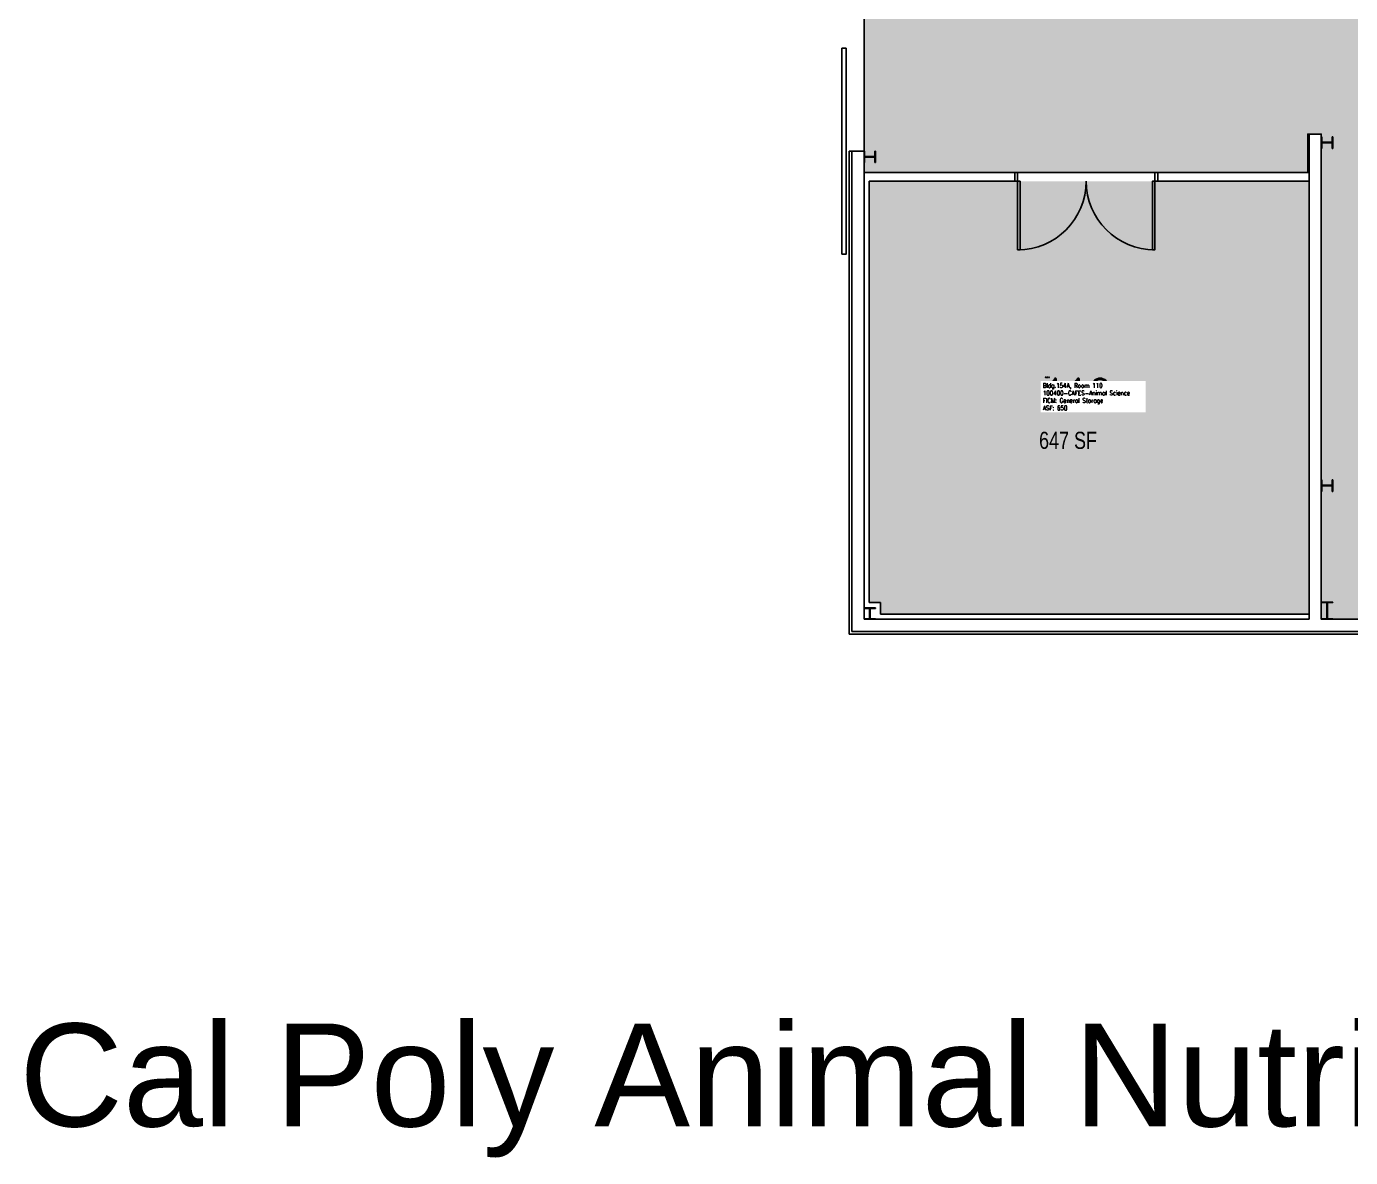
# Model space of a CAD drawing. Header units: inches. Extents: x 921 to 3274, y 460 to 2016.
# Drawn here: x 921 to 1848, y 460 to 1251 of the extents above; entities that cross this region are included whole.
import ezdxf
from ezdxf.enums import TextEntityAlignment as Align

# ---------------------------------------------------------------- set-up
doc = ezdxf.new("R2010")
doc.units = ezdxf.units.IN
doc.header["$LTSCALE"] = 0.25
doc.header["$MEASUREMENT"] = 0
for name, color, linetype in [('A-COLS', 5, 'CONTINUOUS'), ('A-DOOR', 2, 'CONTINUOUS'), ('A-IDEN-RNUM', 7, 'CONTINUOUS'), ('A-IDEN-SNUM', 4, 'CONTINUOUS'), ('A-IDEN-VNUM', 4, 'CONTINUOUS'), ('A-TTLB', 4, 'CONTINUOUS'), ('A-WALL', 5, 'CONTINUOUS'), ('AREA-ASSIGN', 7, 'CONTINUOUS'), ('AREA-GROSS', 1, 'CONTINUOUS'), ('AREA-TEXT', 3, 'CONTINUOUS'), ('Rooms-Category-Color', 7, 'CONTINUOUS'), ('Rooms-College-Color', 7, 'CONTINUOUS'), ('Rooms-Department-Color', 7, 'CONTINUOUS'), ('Rooms-Division-Color', 7, 'CONTINUOUS'), ('Rooms-Information', 7, 'CONTINUOUS')]:
    doc.layers.add(name, color=color, linetype=linetype)
doc.styles.add('AREA', font='arial.ttf', dxfattribs={"width": 0.75, "height": 12})
doc.styles.add('ROOMSNUMBER', font='txt.shx', dxfattribs={"height": 0.03})
doc.styles.add('ROOMVNUMBER', font='simplex.shx', dxfattribs={"width": 0.85})
doc.styles.add('TITLE', font='arial.ttf', dxfattribs={"height": 72})

msp = doc.modelspace()

# ---------------------------------------------------------------- hatches: boundary and pattern name
at = {"layer": 'Rooms-Category-Color', "true_color": 0xe3f498}
msp.add_hatch(color=61, dxfattribs=at).paths.add_polyline_path([(2328.59, 842.42), (2029.09, 842.42), (2029.09, 836.42), (1827.34, 836.42), (1827.34, 1175.92), (1817.84, 1175.92), (1817.84, 1148.92), (1507.34, 1148.92), (1507.34, 1466.92), (1817.84, 1466.92), (1817.84, 1439.92), (1827.34, 1439.92), (1827.34, 1779.42), (1835.34, 1779.42), (1835.34, 1781.92), (1942.71, 1781.92), (2002.72, 1781.92), (2522.34, 1781.92), (2522.34, 1779.42), (2530.34, 1779.42), (2530.34, 1439.92), (2530.34, 836.42), (2328.59, 836.42)])
at = {"layer": 'Rooms-Category-Color', "true_color": 0xe3c5e1}
msp.add_hatch(color=254, dxfattribs=at).paths.add_polyline_path([(1510.96, 1142.92), (1818.84, 1142.92), (1818.84, 840.04), (1518.96, 840.04), (1518.96, 848.04), (1510.96, 848.04)])
at = {"layer": 'Rooms-College-Color', "true_color": 0xe3c5e1}
for points in [[(2328.59, 842.42), (2029.09, 842.42), (2029.09, 836.42), (1827.34, 836.42), (1827.34, 1175.92), (1817.84, 1175.92), (1817.84, 1148.92), (1507.34, 1148.92), (1507.34, 1466.92), (1817.84, 1466.92), (1817.84, 1439.92), (1827.34, 1439.92), (1827.34, 1779.42), (1835.34, 1779.42), (1835.34, 1781.92), (1942.71, 1781.92), (2002.72, 1781.92), (2522.34, 1781.92), (2522.34, 1779.42), (2530.34, 1779.42), (2530.34, 1439.92), (2530.34, 836.42), (2328.59, 836.42)], [(1510.96, 1142.92), (1818.84, 1142.92), (1818.84, 840.04), (1518.96, 840.04), (1518.96, 848.04), (1510.96, 848.04)]]:
    msp.add_hatch(color=254, dxfattribs=at).paths.add_polyline_path(points)
at = {"layer": 'Rooms-Department-Color', "true_color": 0xe3c5e1}
for points in [[(2328.59, 842.42), (2029.09, 842.42), (2029.09, 836.42), (1827.34, 836.42), (1827.34, 1175.92), (1817.84, 1175.92), (1817.84, 1148.92), (1507.34, 1148.92), (1507.34, 1466.92), (1817.84, 1466.92), (1817.84, 1439.92), (1827.34, 1439.92), (1827.34, 1779.42), (1835.34, 1779.42), (1835.34, 1781.92), (1942.71, 1781.92), (2002.72, 1781.92), (2522.34, 1781.92), (2522.34, 1779.42), (2530.34, 1779.42), (2530.34, 1439.92), (2530.34, 836.42), (2328.59, 836.42)], [(1510.96, 1142.92), (1818.84, 1142.92), (1818.84, 840.04), (1518.96, 840.04), (1518.96, 848.04), (1510.96, 848.04)]]:
    msp.add_hatch(color=254, dxfattribs=at).paths.add_polyline_path(points)
at = {"layer": 'Rooms-Division-Color', "true_color": 0xe3c5e1}
for points in [[(2328.59, 842.42), (2029.09, 842.42), (2029.09, 836.42), (1827.34, 836.42), (1827.34, 1175.92), (1817.84, 1175.92), (1817.84, 1148.92), (1507.34, 1148.92), (1507.34, 1466.92), (1817.84, 1466.92), (1817.84, 1439.92), (1827.34, 1439.92), (1827.34, 1779.42), (1835.34, 1779.42), (1835.34, 1781.92), (1942.71, 1781.92), (2002.72, 1781.92), (2522.34, 1781.92), (2522.34, 1779.42), (2530.34, 1779.42), (2530.34, 1439.92), (2530.34, 836.42), (2328.59, 836.42)], [(1510.96, 1142.92), (1818.84, 1142.92), (1818.84, 840.04), (1518.96, 840.04), (1518.96, 848.04), (1510.96, 848.04)]]:
    msp.add_hatch(color=254, dxfattribs=at).paths.add_polyline_path(points)

# ---------------------------------------------------------------- linework, layer by layer
at = {"layer": 'A-COLS', "linetype": 'Continuous'}
for p, q in [((1827.34, 1173.92), (1827.34, 1165.92)), ((1827.34, 1173.92), (1827.71, 1173.92)), ((1827.71, 1173.92), (1827.71, 1165.92)), ((1834.96, 1170.17), (1827.71, 1170.17)), ((1834.96, 1169.67), (1827.71, 1169.67)), ((1834.96, 1173.92), (1834.96, 1165.92)), ((1834.96, 1173.92), (1835.34, 1173.92)), ((1835.34, 1173.92), (1835.34, 1165.92)), ((1507.34, 1163.92), (1507.34, 1155.92)), ((1507.34, 1163.92), (1507.71, 1163.92)), ((1507.71, 1163.92), (1507.71, 1155.92)), ((1514.96, 1160.17), (1507.71, 1160.17)), ((1514.96, 1159.67), (1507.71, 1159.67)), ((1514.96, 1163.92), (1514.96, 1155.92)), ((1514.96, 1163.92), (1515.34, 1163.92)), ((1515.34, 1163.92), (1515.34, 1155.92)), ((1827.34, 1165.92), (1827.71, 1165.92)), ((1834.96, 1165.92), (1835.34, 1165.92)), ((1507.34, 1155.92), (1507.71, 1155.92)), ((1514.96, 1155.92), (1515.34, 1155.92)), ((1827.34, 933.92), (1827.34, 925.92)), ((1827.34, 933.92), (1827.71, 933.92)), ((1827.71, 933.92), (1827.71, 925.92)), ((1834.96, 930.17), (1827.71, 930.17)), ((1834.96, 929.67), (1827.71, 929.67)), ((1834.96, 933.92), (1834.96, 925.92)), ((1834.96, 933.92), (1835.34, 933.92)), ((1835.34, 933.92), (1835.34, 925.92)), ((1827.34, 925.92), (1827.71, 925.92)), ((1834.96, 925.92), (1835.34, 925.92)), ((1515.34, 844.42), (1507.34, 844.42)), ((1507.34, 844.42), (1507.34, 844.04)), ((1515.34, 844.04), (1507.34, 844.04)), ((1511.09, 836.79), (1511.09, 844.04)), ((1511.59, 836.79), (1511.59, 844.04)), ((1515.34, 844.42), (1515.34, 844.04)), ((1835.34, 848.42), (1827.34, 848.42)), ((1827.34, 848.42), (1827.34, 848.04)), ((1835.34, 848.04), (1827.34, 848.04)), ((1831.09, 836.79), (1831.09, 848.04)), ((1831.59, 836.79), (1831.59, 848.04)), ((1835.34, 848.42), (1835.34, 848.04)), ((1515.34, 836.79), (1507.34, 836.79)), ((1507.34, 836.79), (1507.34, 836.42)), ((1515.34, 836.79), (1515.34, 836.42)), ((1827.34, 836.79), (1827.34, 836.42)), ((1835.34, 836.79), (1827.34, 836.79)), ((1835.34, 836.79), (1835.34, 836.42))]:
    msp.add_line(p, q, dxfattribs=at)
at = {"layer": 'A-DOOR', "linetype": 'Continuous'}
for p, q in [((1612.84, 1148.92), (1614.84, 1148.92)), ((1612.84, 1142.92), (1614.84, 1142.92)), ((1614.84, 1148.92), (1614.84, 1142.92)), ((1710.84, 1148.92), (1710.84, 1142.92)), ((1712.84, 1148.92), (1710.84, 1148.92)), ((1712.84, 1142.92), (1710.84, 1142.92))]:
    msp.add_line(p, q, dxfattribs=at)
at = {"layer": 'A-DOOR', "linetype": 'Continuous', "flags": 128}
for points in [[(1494.84, 1235.92), (1491.84, 1235.92), (1491.84, 1091.92), (1494.84, 1091.92), (1494.84, 1235.92)], [(1614.84, 1142.92), (1614.84, 1094.92), (1616.59, 1094.92), (1616.59, 1142.92), (1614.84, 1142.92)], [(1710.84, 1142.92), (1710.84, 1094.92), (1709.09, 1094.92), (1709.09, 1142.92), (1710.84, 1142.92)]]:
    msp.add_lwpolyline(points, dxfattribs=at)
at = {"layer": 'A-DOOR', "linetype": 'Continuous'}
for centre, start, end in [((1614.84, 1142.92), 269.99999, 359.99999), ((1710.84, 1142.92), 180, 269.99999)]:
    msp.add_arc(centre, 48, start, end, dxfattribs=at)
at = {"layer": 'A-WALL', "linetype": 'Continuous'}
for p, q in [((1817.84, 1175.92), (1827.34, 1175.92)), ((1817.84, 1175.92), (1817.84, 1148.92)), ((1818.84, 1175.92), (1818.84, 836.42)), ((1827.34, 1175.92), (1827.34, 836.42)), ((1507.34, 1163.92), (1496.84, 1163.92)), ((1496.84, 825.92), (1496.84, 1163.92)), ((1498.84, 827.92), (1498.84, 1163.92)), ((1507.34, 836.42), (1507.34, 1163.92)), ((1612.84, 1148.92), (1507.34, 1148.92)), ((1612.84, 1142.92), (1510.96, 1142.92)), ((1510.96, 848.04), (1510.96, 1142.92)), ((1612.84, 1148.92), (1612.84, 1142.92)), ((1712.84, 1148.92), (1712.84, 1142.92)), ((1818.84, 1148.92), (1712.84, 1148.92)), ((1818.84, 1142.92), (1712.84, 1142.92)), ((1518.96, 848.04), (1510.96, 848.04)), ((1518.96, 848.04), (1518.96, 840.04)), ((1515.34, 836.42), (1507.34, 836.42)), ((1507.34, 836.42), (1818.84, 836.42)), ((1518.96, 840.04), (1818.84, 840.04)), ((1827.34, 836.42), (2466.84, 836.42)), ((1835.34, 836.42), (1827.34, 836.42)), ((1496.84, 825.92), (2466.84, 825.92)), ((1498.84, 827.92), (2466.84, 827.92))]:
    msp.add_line(p, q, dxfattribs=at)
at = {"layer": 'AREA-ASSIGN'}
msp.add_lwpolyline([(2328.59, 842.42), (2029.09, 842.42), (2029.09, 836.42), (1827.34, 836.42), (1827.34, 1175.92), (1817.84, 1175.92), (1817.84, 1148.92), (1507.34, 1148.92), (1507.34, 1466.92), (1817.84, 1466.92), (1817.84, 1439.92), (1827.34, 1439.92), (1827.34, 1779.42), (1835.34, 1779.42), (1835.34, 1781.92), (1942.71, 1781.92), (2002.72, 1781.92), (2522.34, 1781.92), (2522.34, 1779.42), (2530.34, 1779.42), (2530.34, 1439.92), (2530.34, 836.42), (2328.59, 836.42)], close=True, dxfattribs=at)
at = {"layer": 'AREA-ASSIGN', "const_width": 0.001}
msp.add_lwpolyline([(1510.96, 1142.92), (1818.84, 1142.92), (1818.84, 840.04), (1518.96, 840.04), (1518.96, 848.04), (1510.96, 848.04)], close=True, dxfattribs=at)
at = {"layer": 'AREA-GROSS', "const_width": 0.001}
msp.add_lwpolyline([(1496.84, 825.92), (3268.84, 825.92), (3268.84, 1789.92), (2540.84, 1789.92), (2540.84, 1981.92), (1816.84, 1981.92), (1816.84, 1789.92), (1496.84, 1789.92)], close=True, dxfattribs=at)

# ---------------------------------------------------------------- texts
at = {"layer": 'A-IDEN-RNUM', "style": 'ROOMSNUMBER'}
msp.add_text('0110-00', height=0.36, dxfattribs=at).set_placement((1634.07, 1005.51))
at = {"layer": 'A-IDEN-SNUM', "style": 'ROOMSNUMBER'}
msp.add_text('154A011000', height=0.36, dxfattribs=at).set_placement((1634.07, 1005.51))
at = {"layer": 'A-IDEN-VNUM', "style": 'ROOMVNUMBER', "width": 0.85}
msp.add_text('110', height=22, dxfattribs=at).set_placement((1632.47, 982.66))
at = {"layer": 'A-TTLB', "style": 'TITLE'}
msp.add_text('Cal Poly Animal Nutrition Center 0154 FLOOR1', height=72, dxfattribs=at).set_placement((916.12, 481.51))
at = {"layer": 'AREA-TEXT', "style": 'AREA', "width": 0.75}
msp.add_text('647 SF', height=12, dxfattribs=at).set_placement((1650.08, 961.61), align=Align.MIDDLE_CENTER)

# ---------------------------------------------------------------- next in the draw order: texts
at = {"layer": 'Rooms-Information', "insert": (1632.47, 982.66), "char_height": 3.1429, "width": 70.4, "attachment_point": 7, "style": 'ROOMVNUMBER', "bg_fill": 3, "box_fill_scale": 1.5, "bg_fill_color": 256, "bg_fill_true_color": 13158600, "bg_fill_transparency": 0}
msp.add_mtext('Bldg.154A, Room 110^M^J100400-CAFES-Animal Science^M^JFICM: General Storage^M^JASF: 650', dxfattribs=at)

doc.saveas('drawing.dxf')
